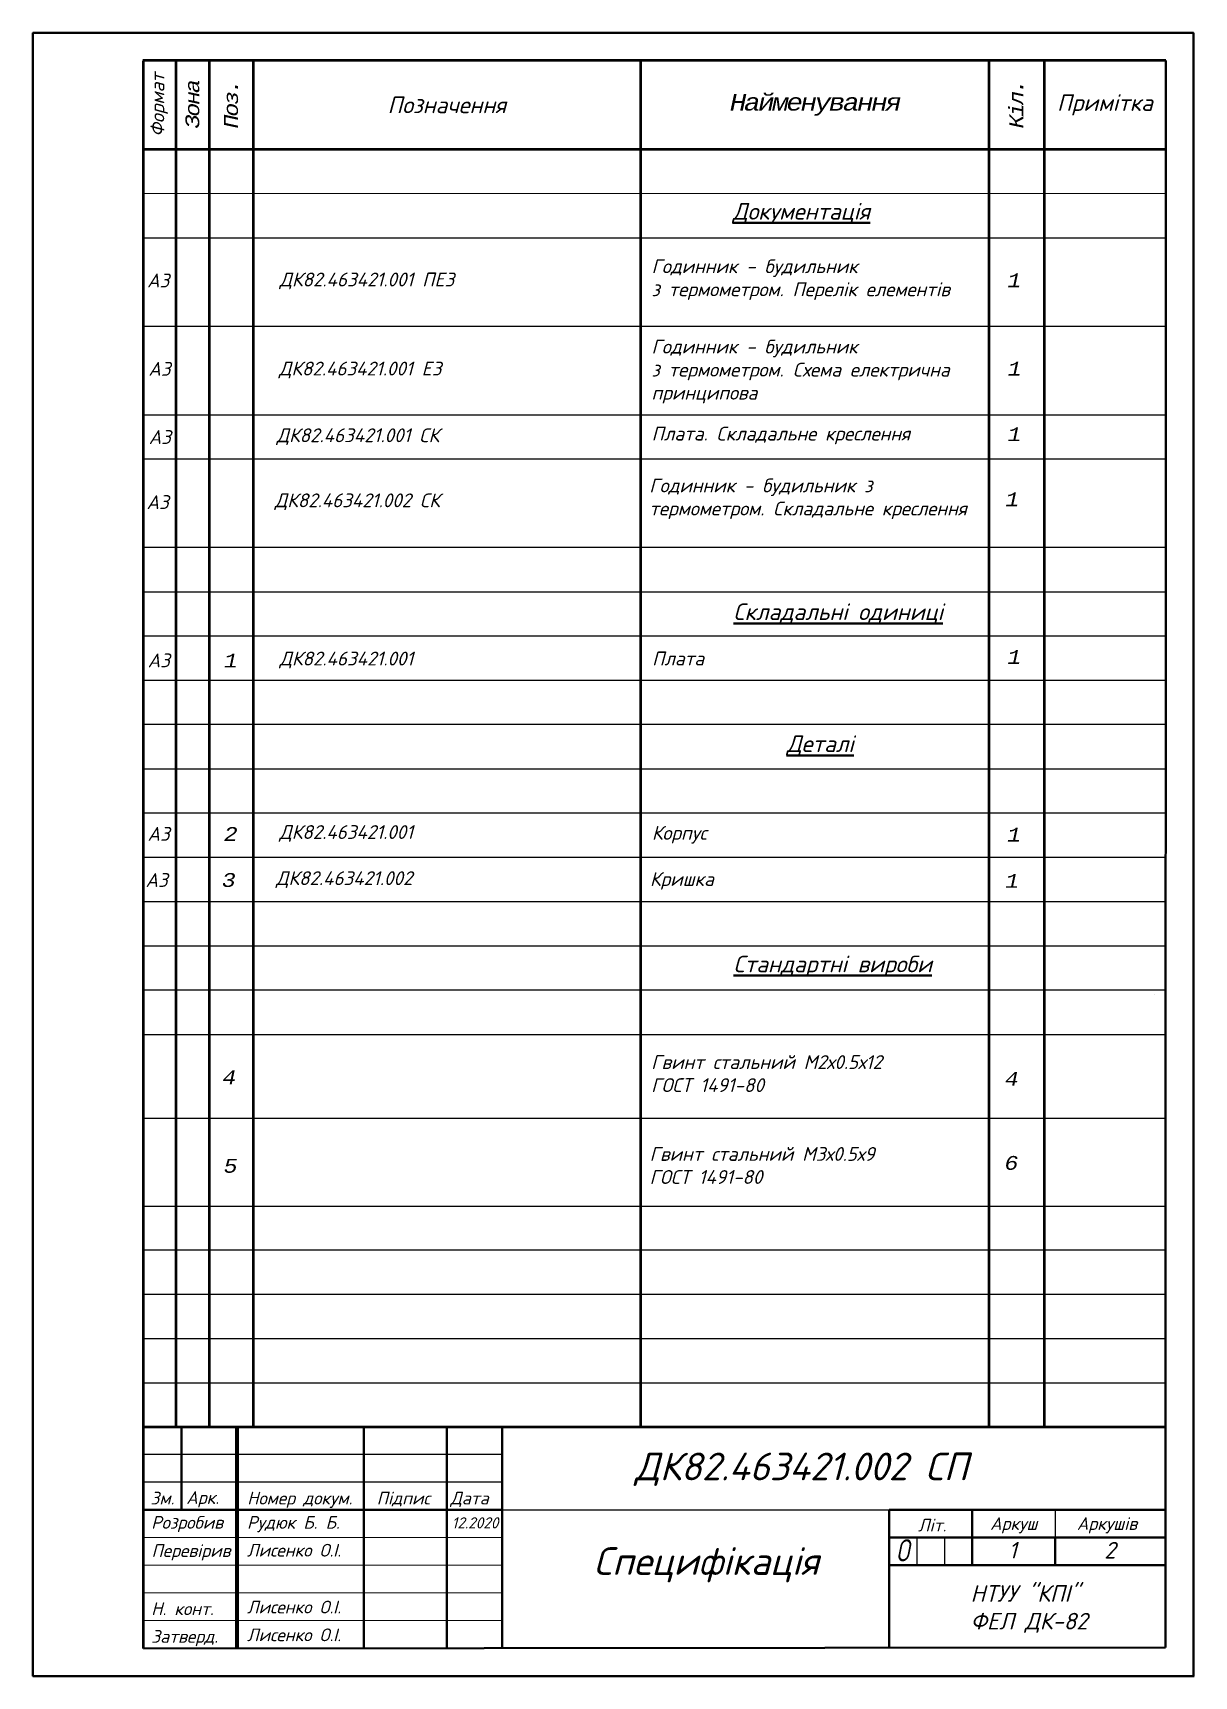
# Paper-space layout 'Лист1' of a CAD drawing. Header units: millimetres. Extents: x 0 to 210, y 0 to 297.
import ezdxf

# ---------------------------------------------------------------- set-up
doc = ezdxf.new("R2010")
doc.units = ezdxf.units.MM
doc.linetypes.add('CENTER', pattern=[50.8, 31.75, -6.35, 6.35, -6.35])
for name, color, linetype, lineweight in [('Оси', 7, 'CENTER', 0), ('Основная', 7, 'Continuous', 40), ('Основные линии', 7, 'Continuous', 50), ('схема', 7, 'Continuous', 35), ('тонкая', 7, 'Continuous', 20), ('Тонкие', 7, 'Continuous', 50), ('Тонкие линии', 7, 'Continuous', 25)]:
    doc.layers.add(name, color=color, linetype=linetype, lineweight=lineweight)
doc.styles.get("Standard").update_dxf_attribs({"font": 'arial.ttf'})
doc.styles.add('стиль1', font='romans.shx', dxfattribs={"width": 0.75, "oblique": 15, "height": 3.5})

psp = doc.layouts.new('Лист1')

# ---------------------------------------------------------------- linework, layer by layer
at = {"lineweight": 70}
psp.add_line((36.89, 45.05), (36.9, 4.98), dxfattribs=at)
for p, q in [((84.87, 40.05), (20.01, 40.05)), ((84.87, 35.05), (20.01, 35.05)), ((84.87, 30.05), (154.87, 30.05)), ((184.87, 30.05), (184.87, 25.05)), ((159.87, 25.05), (159.87, 20.05)), ((164.87, 25.05), (164.87, 20.05)), ((154.87, 5.05), (154.87, 5.05))]:
    psp.add_line(p, q)
at = {"layer": 'Основная'}
for p, q in [((204.84, 5.17), (204.87, 292.05)), ((43.64, 276.02), (39.87, 276.02)), ((20.01, 140.02), (20.01, 132.02)), ((20.01, 124.02), (20.01, 116.02)), ((20.01, 92.87), (20.01, 100.87)), ((20.01, 92.12), (19.99, 84.12)), ((20.01, 69.05), (20.01, 61.05)), ((20.01, 45.05), (204.87, 45.05)), ((26.87, 35.05), (26.87, 45.05)), ((36.87, 45.05), (36.87, 5.05)), ((59.87, 5.05), (59.87, 45.05)), ((74.87, 45.05), (74.87, 5.05)), ((84.87, 45.05), (84.87, 5.05)), ((26.87, 35.05), (26.87, 30.05)), ((84.87, 30.05), (20.01, 30.05)), ((154.87, 30.05), (154.87, 5.05)), ((204.87, 30.05), (154.87, 30.05)), ((169.87, 30.05), (169.87, 25.05)), ((154.87, 25.05), (204.87, 25.05)), ((169.87, 25.05), (169.87, 20.05)), ((184.87, 25.05), (184.87, 20.05)), ((204.87, 20.05), (154.87, 20.05)), ((20.01, 5.01), (204.84, 5.17))]:
    psp.add_line(p, q, dxfattribs=at)
psp.add_lwpolyline([(210.01, 0.01), (0.01, 0.01), (0.01, 292.01), (0.01, 297.01), (0.01, 297.05), (209.87, 297.05), (209.87, 297.01), (209.87, 0.01)], dxfattribs=at)
at = {"layer": 'Основные линии', "color": 0}
for p, q in [((204.87, 292.05), (19.87, 292.05)), ((20.01, 275.98), (20.01, 292.01)), ((25.87, 292.05), (25.87, 45.05)), ((31.87, 292.05), (31.87, 45.05)), ((39.87, 292.05), (39.87, 45.05)), ((109.87, 292.05), (109.87, 45.05)), ((172.87, 292.05), (172.87, 45.05)), ((182.87, 292.05), (182.87, 45.05)), ((20.01, 276.02), (204.87, 276.02)), ((20.01, 267.98), (20.01, 275.98)), ((20.01, 5.01), (20.01, 267.98)), ((202.9, 123.28), (202.9, 123.28)), ((19.87, 45.05), (204.87, 45.05))]:
    psp.add_line(p, q, dxfattribs=at)
at = {"layer": 'тонкая'}
for p, q in [((84.87, 25.05), (19.87, 25.05)), ((20.01, 25.05), (84.87, 25.05)), ((84.87, 20.05), (20.01, 20.05))]:
    psp.add_line(p, q, dxfattribs=at)
for points in [[(20.01, 15.05), (84.87, 15.05)], [(20.01, 10.05), (84.87, 10.05)]]:
    psp.add_lwpolyline(points, dxfattribs=at)
at = {"layer": 'Тонкие линии', "color": 0}
for p, q in [((204.87, 268.02), (20.01, 267.98)), ((20.01, 260.02), (204.87, 260.02)), ((20.01, 244.02), (204.87, 244.02)), ((20.01, 228.02), (204.87, 228.02)), ((204.87, 220.02), (20.01, 220.02)), ((204.87, 204.02), (20.01, 204.02)), ((20.01, 196.02), (204.87, 196.02))]:
    psp.add_line(p, q, dxfattribs=at)
at = {"layer": 'Тонкие линии'}
for p, q in [((204.87, 188.02), (20.01, 188.02)), ((20.01, 180.02), (204.87, 180.02)), ((204.87, 172.02), (20.01, 172.02)), ((20.01, 164.02), (204.87, 164.02)), ((204.87, 156.02), (20.01, 156.02)), ((20.01, 148.02), (204.87, 148.02)), ((20.01, 140.02), (204.86, 140.02)), ((20.01, 132.02), (204.87, 132.02)), ((204.87, 124.02), (20.01, 124.02)), ((20.01, 116.02), (204.87, 116.02)), ((20.01, 100.87), (204.87, 100.87)), ((20.01, 84.95), (204.87, 84.95)), ((20.01, 77.05), (204.87, 77.05)), ((20.01, 69.05), (204.87, 69.05)), ((20.01, 61.05), (204.87, 61.05)), ((20.01, 53.05), (204.87, 53.05))]:
    psp.add_line(p, q, dxfattribs=at)

# ---------------------------------------------------------------- texts
at = {"char_height": 2.5, "attachment_point": 5, "rotation": 90, "style": 'стиль1'}
for s, insert in [('{\\fISOCPEUR|b0|i1|c204|p34;\\Q0;\\W1;Формат}', (22.87, 284.03)), ('{\\fISOCTEUR|b0|i1|c204|p49;\\Q0;\\W1;\\T0.75;Зона}', (28.87, 284.03)), ('{\\fISOCTEUR|b0|i1|c204|p49;\\Q0;\\W1;\\T0.75;Поз.}', (35.87, 284.03)), ('{\\fISOCTEUR|b0|i1|c204|p49;\\Q0;\\W1;\\T0.75;Кіл.}', (177.87, 284.03))]:
    psp.add_mtext_dynamic_manual_height_columns(s, width=13.3478, gutter_width=12.5, heights=[0], dxfattribs=dict(at, insert=insert))
at = {"attachment_point": 5, "style": 'стиль1'}
for s, width, insert, char_height in [('{\\fISOCPEUR|b0|i1|c204|p34;\\Q0;\\W1;Позначення}', 70, (74.87, 284.03), 3), ('{\\fISOCTEUR|b0|i1|c204|p49;\\Q0;\\W1;\\T0.75;Найменування}', 70, (141.37, 284.03), 3), ('{\\fISOCPEUR|b0|i1|c204|p34;\\Q0;\\W1;Примітка}', 21.942, (193.87, 284.03), 3), ('{\\fISOCPEUR|b0|i1|c204|p34;\\Q0;\\W1;ДК\\fISOCPEUR|b0|i1|c0|p34;8\\fISOCPEUR|b0|i1|c204|p34;2.463421.001\\fISOCPEUR|b0|i1|c0|p34; \\fISOCPEUR|b0|i1|c204|p34;ПЕЗ}', 70, (60.41, 252.21), 2.5), ('{\\fISOCTEUR|b0|i1|c204|p49;\\Q0;\\W1;1}', 10, (177.5, 252.32), 2.5), ('{\\fISOCPEUR|b0|i1|c204|p34;\\Q0;\\W1;ДК\\fISOCPEUR|b0|i1|c0|p34;8\\fISOCPEUR|b0|i1|c204|p34;2.463421.001\\fISOCPEUR|b0|i1|c0|p34; \\fISOCPEUR|b0|i1|c204|p34;ЕЗ}', 70, (59.2, 236.11), 2.5), ('{\\fISOCTEUR|b0|i1|c204|p49;\\Q0;\\W1;1}', 10, (177.55, 236.34), 2.5), ('{\\fISOCTEUR|b0|i1|c204|p49;\\Q0;\\W1;1}', 10, (177.52, 224.5), 2.5), ('{\\fISOCPEUR|b0|i1|c204|p34;\\Q0;\\W1;ДК\\fISOCPEUR|b0|i1|c0|p34;8\\fISOCPEUR|b0|i1|c204|p34;2.\\fISOCPEUR|b0|i1|c0|p34;463421\\fISOCPEUR|b0|i1|c204|p34;.001\\fISOCPEUR|b0|i1|c0|p34; \\fISOCPEUR|b0|i1|c204|p34;СК}', 70, (58.78, 224.05), 2.5), ('{\\fISOCTEUR|b0|i1|c204|p49;\\Q0;\\W1;1}', 10, (177.13, 212.74), 2.5), ('{\\fISOCPEUR|b0|i1|c204|p34;\\Q0;\\W1;ДК\\fISOCPEUR|b0|i1|c0|p34;8\\fISOCPEUR|b0|i1|c204|p34;2.\\fISOCPEUR|b0|i1|c0|p34;463421\\fISOCPEUR|b0|i1|c204|p34;.002\\fISOCPEUR|b0|i1|c0|p34; \\fISOCPEUR|b0|i1|c204|p34;СК}', 70, (58.67, 212.29), 2.5), ('{\\fISOCTEUR|b0|i1|c204|p49;\\Q0;\\W1;1}', 10, (35.83, 183.6), 2.5), ('{\\fISOCPEUR|b0|i1|c204|p34;\\Q0;\\W1;ДК\\fISOCPEUR|b0|i1|c0|p34;8\\fISOCPEUR|b0|i1|c204|p34;2.463421.001}', 70, (56.71, 183.69), 2.5), ('{\\fISOCTEUR|b0|i1|c204|p49;\\Q0;\\W1;1}', 10, (177.5, 184.23), 2.5), ('{\\fISOCTEUR|b0|i1|c204|p49;\\Q0;\\W1;2}', 10, (35.8, 152.23), 2.5), ('{\\fISOCPEUR|b0|i1|c204|p34;\\Q0;\\W1;ДК\\fISOCPEUR|b0|i1|c0|p34;8\\fISOCPEUR|b0|i1|c204|p34;2.463421.001}', 70, (56.67, 152.33), 2.5), ('{\\fISOCTEUR|b0|i1|c204|p49;\\Q0;\\W1;1}', 10, (177.46, 152.11), 2.5), ('{\\fISOCTEUR|b0|i1|c204|p49;\\Q0;\\W1;3}', 10, (35.44, 143.9), 2.5), ('{\\fISOCPEUR|b0|i1|c204|p34;\\Q0;\\W1;ДК\\fISOCPEUR|b0|i1|c0|p34;8\\fISOCPEUR|b0|i1|c204|p34;2.463421.002}', 70, (56.31, 143.99), 2.5), ('{\\fISOCTEUR|b0|i1|c204|p49;\\Q0;\\W1;1}', 10, (177.11, 143.78), 2.5), ('{\\fISOCTEUR|b0|i1|c204|p49;\\Q0;\\W1;4}', 10, (35.53, 108.26), 2.5), ('{\\fISOCTEUR|b0|i1|c204|p49;\\Q0;\\W1;4}', 10, (177.02, 107.98), 2.5), ('{\\fISOCTEUR|b0|i1|c204|p49;\\Q0;\\W1;5}', 10, (35.77, 92.23), 2.5), ('{\\fISOCTEUR|b0|i1|c204|p49;\\Q0;\\W1;6}', 10, (176.96, 92.76), 2.5)]:
    psp.add_mtext_dynamic_manual_height_columns(s, width=width, gutter_width=12.5, heights=[0], dxfattribs=dict(at, insert=insert, char_height=char_height))
at = {"insert": (75.77, 28.72), "char_height": 2, "attachment_point": 1}
psp.add_mtext_dynamic_manual_height_columns('{\\fISOCPEUR|b0|i1|c204|p34;12.2020}', width=12.7559, gutter_width=12.5, heights=[2.69], dxfattribs=at)
at = {"layer": 'Оси', "attachment_point": 1}
for s, insert, char_height in [('{\\fISOCPEUR|b0|i1|c204|p34;Зм.}', (21.27, 33.34), 2.3), ('{\\fISOCPEUR|b0|i1|c204|p34;Арк.}', (27.75, 33.44), 2.3), ('{\\fISOCPEUR|b0|i1|c204|p34;Номер докум.}', (38.77, 33.34), 2.3), ('{\\fISOCPEUR|b0|i1|c204|p34;Підпис}', (62.19, 33.34), 2.3), ('{\\fISOCPEUR|b0|i1|c204|p34;Дата}', (75.51, 33.34), 2.3), ('{\\fISOCPEUR|b0|i1|c204|p34;Рудюк Б. Б.}', (38.74, 28.95), 2.3), ('{\\fISOCPEUR|b0|i1|c204|p34;Літ.}', (160.07, 28.45), 2.3), ('{\\fISOCPEUR|b0|i1|c204|p34;Лисенко О.І.}', (38.74, 23.92), 2.3), ('{\\fISOCPEUR|b0|i1|c204|p34;1}', (176.45, 24.29), 3), ('{\\fISOCPEUR|b0|i1|c204|p34;2}', (193.76, 24.27), 3), ('{\\fISOCPEUR|b0|i1|c204|p34;Н. конт.}', (21.41, 13.34), 2.3), ('{\\fISOCPEUR|b0|i1|c204|p34;Лисенко О.І.}', (38.74, 13.65), 2.3), ('{\\fISOCPEUR|b0|i1|c204|p34;Затверд.}', (21.41, 8.34), 2.3), ('{\\fISOCPEUR|b0|i1|c204|p34;Лисенко О.І.}', (38.74, 8.62), 2.3)]:
    psp.add_mtext(s, dxfattribs=dict(at, insert=insert, char_height=char_height))
at = {"layer": 'Оси', "char_height": 2.3, "attachment_point": 1}
for s, insert, width in [('{\\fISOCPEUR|b0|i1|c204|p34;Розробив}', (21.41, 28.95), 20.5864), ('{\\fISOCPEUR|b0|i1|c204|p34;Аркуш}', (173.11, 28.74), 9.0469), ('{\\fISOCPEUR|b0|i1|c204|p34;Аркушів}', (188.8, 28.74), 20.5864), ('{\\fISOCPEUR|b0|i1|c204|p34;Перевірив}', (21.47, 23.85), 20.5864)]:
    psp.add_mtext(s, dxfattribs=dict(at, insert=insert, width=width))
at = {"layer": 'Основная', "attachment_point": 1}
for s, insert, char_height, width in [('{\\fISOCPEUR|b0|i1|c204|p34;\\LДокументація\\l }', (126.55, 266.29), 3, 59.6316), ('{\\fISOCPEUR|b0|i1|c204|p34;Годинник - будильник \\fISOCPEUR|b0|i1|c0|p34;\\P\\fISOCPEUR|b0|i1|c204|p34;з термометром. Перелік елементів}', (111.89, 256.11), 2.5, 67.6937), ('{\\fISOCPEUR|b0|i1|c204|p34;Годинник - будильник \\fISOCPEUR|b0|i1|c0|p34;\\P\\fISOCPEUR|b0|i1|c204|p34;з термометром. \\fISOCPEUR|b0|i1|c0|p34;C\\fISOCPEUR|b0|i1|c204|p34;хема електрична принципова}', (111.88, 241.59), 2.5, 67.6937), ('{\\fISOCPEUR|b0|i1|c204|p34;Плата. Складальне креслення }', (111.9, 225.86), 2.5, 67.6937), ('\\pxqj;{\\fISOCPEUR|b0|i1|c204|p34;Годинник - будильник з \\Pтермометром. Складальне креслення}', (111.48, 216.49), 2.5, 67.6937), ('{\\fISOCPEUR|b0|i1|c204|p34;\\LСкладальні одиниці}', (126.69, 193.91), 3, 59.6316), ('{\\fISOCPEUR|b0|i1|c204|p34;Плата}', (111.99, 185.21), 2.5, 67.6937), ('{\\fISOCPEUR|b0|i1|c204|p34;\\LДеталі}', (136.32, 170.05), 3, 59.6316), ('{\\fISOCPEUR|b0|i1|c204|p34;Корпус}', (111.95, 153.69), 2.5, 67.6937), ('{\\fISOCPEUR|b0|i1|c204|p34;Кришка}', (111.6, 145.35), 2.5, 67.6937), ('{\\fISOCPEUR|b0|i1|c204|p34;\\LСтандартні вироби}', (126.71, 130.24), 3, 59.6316), ('{\\fISOCPEUR|b0|i1|c204|p34;Гвинт стальний М2х0.5х12\\PГОСТ 1491-80}', (111.82, 112.26), 2.5, 67.6937), ('{\\fISOCPEUR|b0|i1|c204|p34;Гвинт стальний М3х0.5х9\\PГОСТ 1491-80}', (111.54, 95.65), 2.5, 67.6937), ('{\\fISOCPEUR|b0|i1|c204|p34;ДК\\fISOCPEUR|b0|i1|c0|p34;82.463421.00\\fISOCPEUR|b0|i1|c204|p34;2 СП}', (108.86, 40.41), 5, 67.7271)]:
    psp.add_mtext(s, dxfattribs=dict(at, insert=insert, char_height=char_height, width=width))
at = {"layer": 'Основная', "char_height": 2.5, "attachment_point": 1}
for insert in [(20.67, 253.54), (20.9, 237.56), (20.97, 225.24), (20.58, 213.48), (20.78, 184.87), (20.75, 153.51), (20.39, 145.17)]:
    psp.add_mtext_dynamic_manual_height_columns('{\\fISOCPEUR|b0|i1|c0|p34;A3}', width=9.2315, gutter_width=12.5, heights=[0], dxfattribs=dict(at, insert=insert))
at = {"layer": 'схема', "attachment_point": 1, "style": 'стиль1'}
for s, width, gutter_width, heights, insert, char_height in [('{\\fISOCPEUR|b0|i1|c204|p34;\\Q0;О}', 14.6852, 15, [0], (156.12, 24.75), 4), ('\\pxqc;{\\fISOCPEUR|b0|i1|c204|p34;\\Q0;\\W1;Специфікація}', 70, 17.5, [43.19], (86.79, 23.31), 5)]:
    psp.add_mtext_dynamic_manual_height_columns(s, width=width, gutter_width=gutter_width, heights=heights, dxfattribs=dict(at, insert=insert, char_height=char_height))
at = {"layer": 'Тонкие', "insert": (169.57, 16.45), "char_height": 3, "attachment_point": 1}
psp.add_mtext_dynamic_manual_height_columns('{\\fISOCPEUR|b0|i1|c204|p34;НТУУ \\fISOCPEUR|b0|i1|c0|p34;"\\fISOCPEUR|b0|i1|c204|p34;КПІ\\fISOCPEUR|b0|i1|c0|p34;" \\fISOCPEUR|b0|i1|c204|p34;\\PФЕЛ ДК\\fISOCPEUR|b0|i1|c0|p34;-\\fISOCPEUR|b0|i1|c204|p34;8\\fISOCPEUR|b0|i1|c0|p34;2}', width=46.4051, gutter_width=12.5, heights=[9.9], dxfattribs=at)

doc.saveas('drawing.dxf')
